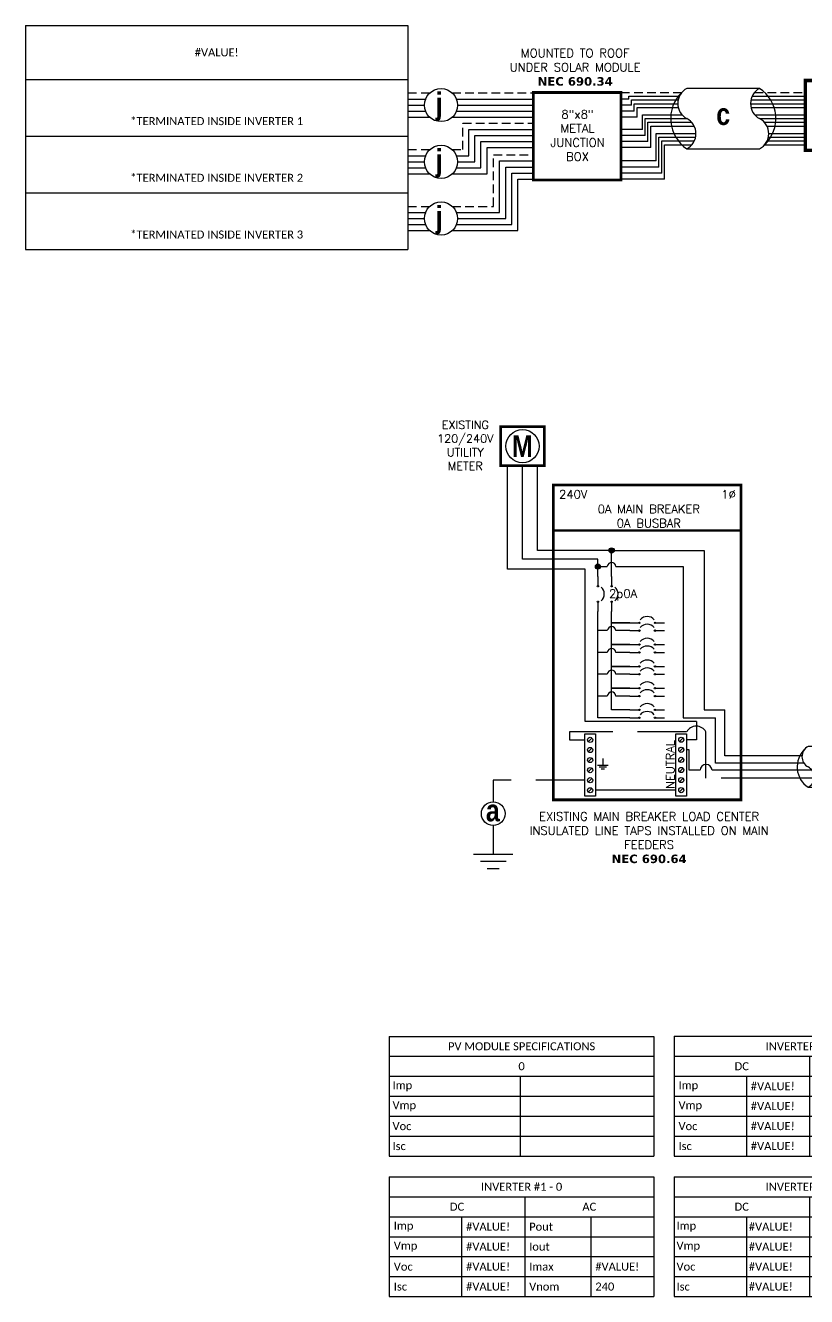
# Model space of a CAD drawing. Header units: feet. Extents: x 8026 to 8796, y 16033 to 16588.
# Drawn here: x 8026 to 8363, y 16033 to 16582 of the extents above; entities that cross this region are included whole.
import ezdxf

# ---------------------------------------------------------------- set-up
doc = ezdxf.new("R2010")
doc.units = ezdxf.units.FT
doc.header["$MEASUREMENT"] = 0
doc.linetypes.add('HIDDEN', pattern=[0.375, 0.25, -0.125])
for name, color, linetype in [('ONE LINE BLOCKS', 7, 'Continuous'), ('TABLES', 7, 'Continuous'), ('TEXT', 7, 'Continuous'), ('Z - TITLEBLOCK TXT', 7, 'Continuous')]:
    doc.layers.add(name, color=color, linetype=linetype)
doc.styles.add('ONE LINE TXT', font='techb___.ttf')
doc.styles.get("Standard").update_dxf_attribs({"font": 'simplex.shx'})

# ---------------------------------------------------------------- blocks, each defined once
blk = doc.blocks.new('*T12')
at = {"layer": 'Z - TITLEBLOCK TXT', "color": 0, "lineweight": -2, "transparency": 16777216}
for p, q in [((0, 0), (165.11, 0)), ((0, 0), (0, -96.74)), ((165.11, 0), (165.11, -96.74)), ((0, -23.32), (165.11, -23.32)), ((0, -47.8), (165.11, -47.8)), ((0, -72.27), (165.11, -72.27)), ((0, -96.74), (165.11, -96.74))]:
    blk.add_line(p, q, dxfattribs=at)
at = {"layer": 'Z - TITLEBLOCK TXT', "color": 0, "linetype": 'Continuous', "transparency": 16777216, "char_height": 3.4544, "width": 156.9097, "attachment_point": 5}
for s, insert in [('{\\fCalibri|b0|i0|c0;#VALUE!', (82.56, -11.66)), ('{\\fCalibri|b0|i0|c0;^J^J*TERMINATED INSIDE INVERTER 1', (82.56, -35.56)), ('{\\fCalibri|b0|i0|c0;^J^J*TERMINATED INSIDE INVERTER 2', (82.56, -60.03)), ('{\\fCalibri|b0|i0|c0;^J^J*TERMINATED INSIDE INVERTER 3', (82.56, -84.5))]:
    blk.add_mtext(s, dxfattribs=dict(at, insert=insert))
blk = doc.blocks.new('*U9')
at = {"color": 7, "linetype": 'Continuous'}
for p, q in [((6.669, 2.433), (2.905, 2.433)), ((2.435, 1.711), (0, 1.711)), ((9.575, 1.711), (6.199, 1.711)), ((2.905, -0.69), (6.669, -0.69))]:
    blk.add_line(p, q, dxfattribs=at)
at = {"color": 10, "linetype": 'Continuous'}
for p, q in [((2.591, 1.149), (0, 1.149)), ((9.575, 1.149), (6.355, 1.149))]:
    blk.add_line(p, q, dxfattribs=at)
at = {"color": 253, "linetype": 'Continuous'}
for p, q in [((3.208, 0.611), (0, 0.611)), ((9.575, 0.611), (6.972, 0.611))]:
    blk.add_line(p, q, dxfattribs=at)
at = {"color": 7, "linetype": 'Continuous'}
for centre, start, end in [((3.942, 0.872), 133.97324, 236.42648), ((5.633, 0.872), 313.97324, 56.42648)]:
    blk.add_arc(centre, 1.874, start, end, dxfattribs=at)
at = {"layer": 'TEXT', "color": 92, "linetype": 'HIDDEN', "ltscale": 15}
for p, q in [((3.373, 0), (0, 0)), ((9.575, 0), (7.137, 0))]:
    blk.add_line(p, q, dxfattribs=at)
at = {"layer": 'Z - TITLEBLOCK TXT', "linetype": 'Continuous'}
for centre, start, end in [((3.315, 1.653), 117.66392, 242.33608), ((7.078, 1.653), 117.66392, 242.33608), ((2.496, 0.091), 297.66392, 62.33608), ((6.26, 0.091), 297.66392, 62.33608)]:
    blk.add_arc(centre, 0.882, start, end, dxfattribs=at)
blk = doc.blocks.new('M_LINE TAPS')
at = {"layer": 'ONE LINE BLOCKS', "linetype": 'Continuous'}
h = blk.add_hatch(color=254, dxfattribs=at)
h.dxf.hatch_style = 1
edge = h.paths.add_edge_path()
edge.add_arc((-12.115, 17.423), 0.197, 0, 360)
h = blk.add_hatch(color=254, dxfattribs=at)
h.dxf.hatch_style = 1
edge = h.paths.add_edge_path()
edge.add_arc((-13.164, 16.191), 0.197, 0, 360)
h = blk.add_hatch(color=1, dxfattribs=at)
h.dxf.hatch_style = 1
edge = h.paths.add_edge_path()
edge.add_arc((-13.164, 14.685), 0.0515, 0, 360)
h = blk.add_hatch(color=1, dxfattribs=at)
h.dxf.hatch_style = 1
edge = h.paths.add_edge_path()
edge.add_arc((-12.115, 14.685), 0.0515, 0, 360)
h = blk.add_hatch(color=1, dxfattribs=at)
h.dxf.hatch_style = 1
edge = h.paths.add_edge_path()
edge.add_arc((-13.164, 13.502), 0.0515, 0, 360)
h = blk.add_hatch(color=1, dxfattribs=at)
h.dxf.hatch_style = 1
edge = h.paths.add_edge_path()
edge.add_arc((-12.115, 13.502), 0.0515, 0, 360)
h = blk.add_hatch(color=1, dxfattribs=at)
h.dxf.hatch_style = 1
edge = h.paths.add_edge_path()
edge.add_arc((-9.991, 11.887), 0.0515, 0, 360)
h = blk.add_hatch(color=1, dxfattribs=at)
h.dxf.hatch_style = 1
edge = h.paths.add_edge_path()
edge.add_arc((-8.808, 11.887), 0.0515, 0, 360)
h = blk.add_hatch(color=1, dxfattribs=at)
h.dxf.hatch_style = 1
edge = h.paths.add_edge_path()
edge.add_arc((-9.991, 11.288), 0.0515, 0, 360)
h = blk.add_hatch(color=1, dxfattribs=at)
h.dxf.hatch_style = 1
edge = h.paths.add_edge_path()
edge.add_arc((-8.808, 11.288), 0.0515, 0, 360)
h = blk.add_hatch(color=1, dxfattribs=at)
h.dxf.hatch_style = 1
edge = h.paths.add_edge_path()
edge.add_arc((-9.991, 10.221), 0.0515, 0, 360)
h = blk.add_hatch(color=1, dxfattribs=at)
h.dxf.hatch_style = 1
edge = h.paths.add_edge_path()
edge.add_arc((-8.808, 10.221), 0.0515, 0, 360)
h = blk.add_hatch(color=1, dxfattribs=at)
h.dxf.hatch_style = 1
edge = h.paths.add_edge_path()
edge.add_arc((-9.991, 9.622), 0.0515, 0, 360)
h = blk.add_hatch(color=1, dxfattribs=at)
h.dxf.hatch_style = 1
edge = h.paths.add_edge_path()
edge.add_arc((-8.808, 9.622), 0.0515, 0, 360)
h = blk.add_hatch(color=1, dxfattribs=at)
h.dxf.hatch_style = 1
edge = h.paths.add_edge_path()
edge.add_arc((-9.991, 8.555), 0.0515, 0, 360)
h = blk.add_hatch(color=1, dxfattribs=at)
h.dxf.hatch_style = 1
edge = h.paths.add_edge_path()
edge.add_arc((-9.991, 7.957), 0.0515, 0, 360)
h = blk.add_hatch(color=1, dxfattribs=at)
h.dxf.hatch_style = 1
edge = h.paths.add_edge_path()
edge.add_arc((-8.808, 8.555), 0.0515, 0, 360)
h = blk.add_hatch(color=1, dxfattribs=at)
h.dxf.hatch_style = 1
edge = h.paths.add_edge_path()
edge.add_arc((-8.808, 7.957), 0.0515, 0, 360)
h = blk.add_hatch(color=1, dxfattribs=at)
h.dxf.hatch_style = 1
edge = h.paths.add_edge_path()
edge.add_arc((-9.991, 6.889), 0.0515, 0, 360)
h = blk.add_hatch(color=1, dxfattribs=at)
h.dxf.hatch_style = 1
edge = h.paths.add_edge_path()
edge.add_arc((-8.808, 6.889), 0.0515, 0, 360)
h = blk.add_hatch(color=1, dxfattribs=at)
h.dxf.hatch_style = 1
edge = h.paths.add_edge_path()
edge.add_arc((-9.991, 6.291), 0.0515, 0, 360)
h = blk.add_hatch(color=1, dxfattribs=at)
h.dxf.hatch_style = 1
edge = h.paths.add_edge_path()
edge.add_arc((-8.808, 6.291), 0.0515, 0, 360)
h = blk.add_hatch(color=1, dxfattribs=at)
h.dxf.hatch_style = 1
edge = h.paths.add_edge_path()
edge.add_arc((-9.991, 5.224), 0.0515, 0, 360)
h = blk.add_hatch(color=1, dxfattribs=at)
h.dxf.hatch_style = 1
edge = h.paths.add_edge_path()
edge.add_arc((-8.808, 5.224), 0.0515, 0, 360)
h = blk.add_hatch(color=1, dxfattribs=at)
h.dxf.hatch_style = 1
edge = h.paths.add_edge_path()
edge.add_arc((-9.991, 4.625), 0.0515, 0, 360)
h = blk.add_hatch(color=1, dxfattribs=at)
h.dxf.hatch_style = 1
edge = h.paths.add_edge_path()
edge.add_arc((-8.808, 4.625), 0.0515, 0, 360)
at = {"color": 155, "true_color": 0x647190}
blk.add_line((-16.567, 22.428), (-2.231, 22.428), dxfattribs=at)
at = {"color": 7, "linetype": 'Continuous'}
for p, q in [((-3.464, 1.711), (-3.464, 5.224)), ((0, 1.711), (-3.464, 1.711))]:
    blk.add_line(p, q, dxfattribs=at)
at = {"color": 10, "linetype": 'Continuous'}
for p, q in [((-4.177, 1.149), (-4.177, 4.625)), ((-3.462, 4.625), (-3.462, 4.625)), ((0, 1.149), (-4.177, 1.149))]:
    blk.add_line(p, q, dxfattribs=at)
at = {"color": 253, "linetype": 'Continuous'}
for p, q in [((-6.184, 2.177), (-6.39, 2.177)), ((-6.184, 0.611), (-6.184, 2.177)), ((-5.36, 0.611), (-6.184, 0.611)), ((0, 0.611), (-4.425, 0.611))]:
    blk.add_line(p, q, dxfattribs=at)
at = {"color": 7, "linetype": 'Continuous'}
blk.add_circle((-21.169, -2.704), 0.906, dxfattribs=at)
at = {"color": 253, "linetype": 'Continuous'}
blk.add_arc((-4.892, 0.584), 0.468, 3.28193, 176.71807, dxfattribs=at)
at = {"layer": 'ONE LINE BLOCKS', "lineweight": 50}
blk.add_line((-16.567, 18.948), (-2.231, 18.948), dxfattribs=at)
at = {"layer": 'ONE LINE BLOCKS', "lineweight": 50, "const_width": 0.21}
for points in [[(-20.599, 23.898), (-20.599, 26.892), (-17.258, 26.892), (-17.258, 23.898)], [(-16.567, -1.647), (-16.567, 22.428), (-2.231, 22.428), (-2.231, -1.647)]]:
    blk.add_lwpolyline(points, close=True, dxfattribs=at)
at = {"layer": 'TEXT', "color": 92, "linetype": 'HIDDEN', "ltscale": 15}
for p, q in [((-6.39, 3.547), (-15.333, 3.547)), ((-15.333, 3.547), (-15.333, 2.935)), ((-15.333, 2.935), (-14.165, 2.935)), ((-4.917, 0), (-4.917, 3.547)), ((0, 0), (-4.917, 0)), ((-14.165, -0.148), (-21.169, -0.148)), ((-21.169, -0.148), (-21.169, -1.798)), ((-21.169, -3.61), (-21.169, -5.799))]:
    blk.add_line(p, q, dxfattribs=at)
at = {"layer": 'TEXT', "color": 92, "linetype": 'Continuous', "ltscale": 15}
blk.add_line((-7.195, -0.918), (-13.361, -0.918), dxfattribs=at)
at = {"layer": 'TEXT', "color": 92, "linetype": 'Continuous', "flags": 128}
for points in [[(-13.205, 1.009), (-12.375, 1.009)], [(-12.79, 1.513), (-12.79, 1.009)], [(-12.519, 0.855), (-13.061, 0.855)], [(-12.663, 0.701), (-12.917, 0.701)]]:
    blk.add_lwpolyline(points, dxfattribs=at)
at = {"layer": 'TEXT', "color": 92, "linetype": 'Continuous', "ltscale": 4, "flags": 128}
for points in [[(-22.671, -5.799), (-19.666, -5.799)], [(-20.187, -6.356), (-22.151, -6.356)], [(-20.708, -6.913), (-21.63, -6.913)]]:
    blk.add_lwpolyline(points, dxfattribs=at)
at = {"layer": 'TEXT', "linetype": 'Continuous'}
blk.add_circle((-18.928, 25.395), 1.267, dxfattribs=at)
at = {"layer": 'TEXT', "color": 92, "linetype": 'Continuous', "ltscale": 0.3}
blk.add_arc((-5.647, 3.164), 0.824, 27.66392, 152.33608, dxfattribs=at)
at = {"layer": 'Z - TITLEBLOCK TXT', "color": 253, "linetype": 'Continuous'}
for p, q in [((-20.077, 15.98), (-20.077, 23.898)), ((-14.134, 15.98), (-20.077, 15.98)), ((-14.134, 4.344), (-14.134, 15.98)), ((-5.63, 4.344), (-14.134, 4.344)), ((-5.63, 4.344), (-5.63, 2.948)), ((-5.63, 2.948), (-6.39, 2.948))]:
    blk.add_line(p, q, dxfattribs=at)
at = {"layer": 'Z - TITLEBLOCK TXT', "color": 10, "linetype": 'Continuous'}
for p, q in [((-18.928, 16.744), (-18.928, 23.898)), ((-13.164, 16.744), (-18.928, 16.744)), ((-13.164, 15.429), (-13.164, 16.744)), ((-12.967, 16.191), (-12.446, 16.191)), ((-11.783, 16.191), (-6.656, 16.191)), ((-6.656, 16.191), (-6.656, 4.625)), ((-13.164, 4.625), (-13.164, 12.759)), ((-12.446, 11.288), (-13.164, 11.288)), ((-10.734, 11.288), (-11.783, 11.288)), ((-12.446, 9.622), (-13.164, 9.622)), ((-10.734, 9.622), (-11.783, 9.622)), ((-12.446, 7.957), (-13.164, 7.957)), ((-10.734, 7.957), (-11.783, 7.957)), ((-12.446, 6.291), (-13.164, 6.291)), ((-10.734, 6.291), (-11.783, 6.291)), ((-10.734, 4.625), (-13.164, 4.625)), ((-6.656, 4.625), (-4.177, 4.625))]:
    blk.add_line(p, q, dxfattribs=at)
at = {"layer": 'Z - TITLEBLOCK TXT', "color": 7, "linetype": 'Continuous'}
for p, q in [((-17.778, 17.423), (-17.778, 23.898)), ((-12.115, 17.423), (-17.778, 17.423)), ((-12.115, 15.429), (-12.115, 17.423)), ((-11.918, 17.423), (-5.044, 17.423)), ((-5.044, 17.423), (-5.044, 5.224)), ((-12.115, 10.221), (-12.115, 12.759)), ((-12.115, 11.887), (-10.734, 11.887)), ((-10.734, 11.887), (-12.115, 11.887)), ((-12.115, 8.555), (-12.115, 10.221)), ((-12.115, 10.221), (-10.734, 10.221)), ((-10.734, 10.221), (-12.115, 10.221)), ((-12.115, 6.889), (-12.115, 8.555)), ((-12.115, 8.555), (-10.734, 8.555)), ((-10.734, 8.555), (-12.115, 8.555)), ((-12.115, 5.224), (-12.115, 6.889)), ((-12.115, 6.889), (-10.734, 6.889)), ((-10.734, 6.889), (-12.115, 6.889)), ((-10.734, 5.224), (-12.115, 5.224)), ((-5.044, 5.224), (-3.464, 5.224))]:
    blk.add_line(p, q, dxfattribs=at)
at = {"layer": 'Z - TITLEBLOCK TXT', "color": 1, "linetype": 'Continuous'}
for p, q in [((-14.165, -1.378), (-14.165, 3.395)), ((-14.165, 3.395), (-13.361, 3.395)), ((-13.361, 3.395), (-13.361, -1.378)), ((-7.195, -1.366), (-7.195, 3.408)), ((-7.195, 3.408), (-6.39, 3.408)), ((-6.39, 3.408), (-6.39, -1.366)), ((-13.361, -1.378), (-14.165, -1.378)), ((-6.39, -1.366), (-7.195, -1.366))]:
    blk.add_line(p, q, dxfattribs=at)
at = {"layer": 'Z - TITLEBLOCK TXT', "color": 4, "linetype": 'Continuous'}
for p, q in [((-13.624, 3.075), (-13.902, 2.796)), ((-6.653, 3.087), (-6.932, 2.809)), ((-13.624, 2.304), (-13.902, 2.025)), ((-6.653, 2.317), (-6.932, 2.038)), ((-13.624, 1.533), (-13.902, 1.255)), ((-6.653, 1.546), (-6.932, 1.267)), ((-13.624, 0.762), (-13.902, 0.484)), ((-6.653, 0.775), (-6.932, 0.497)), ((-6.653, 0.004), (-6.932, -0.274)), ((-13.624, -0.008), (-13.902, -0.287)), ((-13.624, -0.779), (-13.902, -1.058)), ((-6.653, -0.766), (-6.932, -1.045))]:
    blk.add_line(p, q, dxfattribs=at)
at = {"layer": 'Z - TITLEBLOCK TXT', "color": 1, "linetype": 'Continuous', "flags": 128}
for points in [[(-13.164, 15.429), (-13.164, 14.685)], [(-13.164, 15.429), (-13.164, 14.685)], [(-12.115, 15.429), (-12.115, 14.685)], [(-12.115, 15.429), (-12.115, 14.685)], [(-13.164, 13.502), (-13.164, 12.759)], [(-12.115, 13.502), (-12.115, 12.759)], [(-10.734, 11.887), (-9.991, 11.887)], [(-10.734, 11.887), (-9.991, 11.887)], [(-8.808, 11.887), (-8.064, 11.887)], [(-10.734, 11.288), (-9.991, 11.288)], [(-10.734, 11.288), (-9.991, 11.288)], [(-8.808, 11.288), (-8.064, 11.288)], [(-10.734, 10.221), (-9.991, 10.221)], [(-10.734, 10.221), (-9.991, 10.221)], [(-8.808, 10.221), (-8.064, 10.221)], [(-10.734, 9.622), (-9.991, 9.622)], [(-10.734, 9.622), (-9.991, 9.622)], [(-8.808, 9.622), (-8.064, 9.622)], [(-10.734, 8.555), (-9.991, 8.555)], [(-10.734, 8.555), (-9.991, 8.555)], [(-10.734, 7.957), (-9.991, 7.957)], [(-10.734, 7.957), (-9.991, 7.957)], [(-8.808, 8.555), (-8.064, 8.555)], [(-8.808, 7.957), (-8.064, 7.957)], [(-10.734, 6.889), (-9.991, 6.889)], [(-10.734, 6.889), (-9.991, 6.889)], [(-8.808, 6.889), (-8.064, 6.889)], [(-10.734, 6.291), (-9.991, 6.291)], [(-10.734, 6.291), (-9.991, 6.291)], [(-8.808, 6.291), (-8.064, 6.291)], [(-10.734, 5.224), (-9.991, 5.224)], [(-10.734, 5.224), (-9.991, 5.224)], [(-8.808, 5.224), (-8.064, 5.224)], [(-10.734, 4.625), (-9.991, 4.625)], [(-10.734, 4.625), (-9.991, 4.625)], [(-8.808, 4.625), (-8.064, 4.625)]]:
    blk.add_lwpolyline(points, dxfattribs=at)
at = {"layer": 'Z - TITLEBLOCK TXT', "color": 7, "linetype": 'Continuous'}
for centre in [(-12.115, 17.423), (-12.115, 17.423), (-13.164, 16.191)]:
    blk.add_circle(centre, 0.197, dxfattribs=at)
at = {"layer": 'Z - TITLEBLOCK TXT', "color": 1, "linetype": 'Continuous'}
for centre in [(-13.164, 14.685), (-12.115, 14.685), (-13.164, 13.502), (-12.115, 13.502), (-9.991, 11.887), (-8.808, 11.887), (-9.991, 11.288), (-8.808, 11.288), (-9.991, 10.221), (-8.808, 10.221), (-9.991, 9.622), (-8.808, 9.622), (-9.991, 8.555), (-9.991, 7.957), (-8.808, 8.555), (-8.808, 7.957), (-9.991, 6.889), (-8.808, 6.889), (-9.991, 6.291), (-8.808, 6.291), (-9.991, 5.224), (-8.808, 5.224), (-9.991, 4.625), (-8.808, 4.625)]:
    blk.add_circle(centre, 0.0515, dxfattribs=at)
at = {"layer": 'Z - TITLEBLOCK TXT', "color": 4, "linetype": 'Continuous'}
for centre in [(-13.763, 2.935), (-6.792, 2.948), (-13.763, 2.165), (-6.792, 2.177), (-13.763, 1.394), (-6.792, 1.407), (-13.763, 0.623), (-13.763, -0.148), (-6.792, 0.636), (-6.792, -0.135), (-13.763, -0.918), (-6.792, -0.906)]:
    blk.add_circle(centre, 0.197, dxfattribs=at)
at = {"layer": 'Z - TITLEBLOCK TXT', "color": 10, "linetype": 'Continuous'}
for centre in [(-12.115, 16.172), (-12.115, 11.269), (-12.115, 9.603), (-12.115, 7.938), (-12.115, 6.272)]:
    blk.add_arc(centre, 0.332, 3.2937, 176.7063, dxfattribs=at)
at = {"layer": 'Z - TITLEBLOCK TXT', "color": 1, "linetype": 'Continuous'}
for centre, start, end in [((-13.375, 14.094), 310.3392, 49.6608), ((-12.326, 14.094), 310.3392, 49.6608), ((-9.399, 11.675), 40.3392, 139.6608), ((-9.399, 11.077), 40.3392, 139.6608), ((-9.399, 10.01), 40.3392, 139.6608), ((-9.399, 9.411), 40.3392, 139.6608), ((-9.399, 8.344), 40.3392, 139.6608), ((-9.399, 7.745), 40.3392, 139.6608), ((-9.399, 6.678), 40.3392, 139.6608), ((-9.399, 6.079), 40.3392, 139.6608), ((-9.399, 5.012), 40.3392, 139.6608), ((-9.399, 4.413), 40.3392, 139.6608)]:
    blk.add_arc(centre, 0.697, start, end, dxfattribs=at)
at = {"layer": 'TABLES', "color": 1, "linetype": 'Continuous'}
blk.add_text('NEUTRAL', height=0.648, rotation=90, dxfattribs=at).set_placement((-7.311, -0.826))
at = {"layer": 'TEXT', "color": 1, "attachment_point": 5}
for s, width, gutter_width, heights, insert, char_height in [('EXISTING\\P120/240V UTILITY METER', 0.05231, 7.17, [0], (-23.305, 25.455), 0.62775), ('240V', 0.14806, 0.75, [0], (-15.056, 21.71), 0.648), ('1∅', 0.14806, 0.75, [0], (-3.173, 21.71), 0.648), ('0A MAIN BREAKER\\P0A BUSBAR', 11.19903, 0.75, [0], (-9.274, 20.045), 0.648), ('2p0A', 0.14806, 0.75, [0], (-11.242, 14.016), 0.648), ('EXISTING MAIN BREAKER LOAD CENTER INSULATED LINE TAPS INSTALLED ON MAIN FEEDERS\\P{\\fVerdana|b1|i0|c0|p34;NEC 690.64}', 18.4888, 7.17, [5.996], (-9.253, -4.546), 0.648)]:
    blk.add_mtext_dynamic_manual_height_columns(s, width=width, gutter_width=gutter_width, heights=heights, dxfattribs=dict(at, insert=insert, char_height=char_height))
at = {"layer": 'Z - TITLEBLOCK TXT', "color": 253, "linetype": 'Continuous', "style": 'ONE LINE TXT'}
blk.add_text('M', height=1.662, dxfattribs=at).set_placement((-19.736, 24.559))
at = {"layer": 'Z - TITLEBLOCK TXT', "color": 1, "linetype": 'Continuous', "insert": (-21.734, -1.631), "char_height": 1.66239, "attachment_point": 1, "style": 'ONE LINE TXT'}
blk.add_mtext_dynamic_manual_height_columns('{\\W1;\\C256;a}', width=0.13853, gutter_width=2.132, heights=[0], dxfattribs=at)
blk = doc.blocks.new('*U18')
at = {"color": 155, "true_color": 0x647190}
blk.add_blockref('M_LINE TAPS', (0, 0), dxfattribs=at)
blk = doc.blocks.new('*T13')
at = {"layer": 'Z - TITLEBLOCK TXT', "color": 0, "lineweight": -2, "transparency": 16777216}
for p, q in [((0, 0), (114.19, 0)), ((0, 0), (0, -51.7)), ((114.19, 0), (114.19, -51.7)), ((0, -8.62), (114.19, -8.62)), ((58.43, -8.62), (58.43, -51.7)), ((0, -17.23), (114.19, -17.23)), ((31.22, -17.23), (31.22, -51.7)), ((86.98, -17.23), (86.98, -51.7)), ((0, -25.85), (114.19, -25.85)), ((0, -34.47), (114.19, -34.47)), ((0, -43.08), (114.19, -43.08)), ((0, -51.7), (114.19, -51.7))]:
    blk.add_line(p, q, dxfattribs=at)
at = {"layer": 'Z - TITLEBLOCK TXT', "color": 0, "linetype": 'Continuous', "transparency": 16777216, "char_height": 3.4544}
for s, insert, width, attachment_point in [('{\\fCalibri|b0|i0|c0;INVERTER #1 - 0', (57.09, -4.31), 110.3293, 5), ('{\\fCalibri|b0|i0|c0;DC', (29.22, -12.93), 54.5755, 5), ('{\\fCalibri|b0|i0|c0;AC', (86.31, -12.93), 51.8976, 5), ('{\\fCalibri|b0|i0|c0;Imp', (1.93, -21.54), 27.3681, 4), ('{\\fCalibri|b0|i0|c0;#VALUE!', (33.15, -21.54), 23.3513, 4), ('{\\fCalibri|b0|i0|c0;Pout', (60.36, -21.54), 24.6902, 4), ('{\\fCalibri|b0|i0|c0;', (88.91, -21.54), 23.3513, 4), ('{\\fCalibri|b0|i0|c0;Vmp', (1.93, -30.16), 27.3681, 4), ('{\\fCalibri|b0|i0|c0;#VALUE!', (33.15, -30.16), 23.3513, 4), ('{\\fCalibri|b0|i0|c0;Iout', (60.36, -30.16), 24.6902, 4), ('{\\fCalibri|b0|i0|c0;', (88.91, -30.16), 23.3513, 4), ('{\\fCalibri|b0|i0|c0;Voc', (1.93, -38.78), 27.3681, 4), ('{\\fCalibri|b0|i0|c0;#VALUE!', (33.15, -38.78), 23.3513, 4), ('{\\fCalibri|b0|i0|c0;Imax', (60.36, -38.78), 24.6902, 4), ('{\\fCalibri|b0|i0|c0;#VALUE!', (88.91, -38.78), 23.3513, 4), ('{\\fCalibri|b0|i0|c0;Isc', (1.93, -47.39), 27.3681, 4), ('{\\fCalibri|b0|i0|c0;#VALUE!', (33.15, -47.39), 23.3513, 4), ('{\\fCalibri|b0|i0|c0;Vnom', (60.36, -47.39), 24.6902, 4), ('{\\fCalibri|b0|i0|c0;240', (88.91, -47.39), 23.3513, 4)]:
    blk.add_mtext(s, dxfattribs=dict(at, insert=insert, width=width, attachment_point=attachment_point))
blk = doc.blocks.new('*T14')
at = {"layer": 'Z - TITLEBLOCK TXT', "color": 0, "lineweight": -2, "transparency": 16777216}
for p, q in [((0, 0), (114.19, 0)), ((0, 0), (0, -51.7)), ((114.19, 0), (114.19, -51.7)), ((0, -8.62), (114.19, -8.62)), ((58.43, -8.62), (58.43, -51.7)), ((0, -17.23), (114.19, -17.23)), ((31.22, -17.23), (31.22, -51.7)), ((86.98, -17.23), (86.98, -51.7)), ((0, -25.85), (114.19, -25.85)), ((0, -34.47), (114.19, -34.47)), ((0, -43.08), (114.19, -43.08)), ((0, -51.7), (114.19, -51.7))]:
    blk.add_line(p, q, dxfattribs=at)
at = {"layer": 'Z - TITLEBLOCK TXT', "color": 0, "linetype": 'Continuous', "transparency": 16777216, "char_height": 3.4544}
for s, insert, width, attachment_point in [('{\\fCalibri|b0|i0|c0;INVERTER #2 - 0', (57.09, -4.31), 112.0547, 5), ('{\\fCalibri|b0|i0|c0;DC', (29.22, -12.93), 56.3009, 5), ('{\\fCalibri|b0|i0|c0;AC', (86.31, -12.93), 53.623, 5), ('{\\fCalibri|b0|i0|c0;Imp', (1.07, -21.54), 29.0935, 4), ('{\\fCalibri|b0|i0|c0;#VALUE!', (32.29, -21.54), 25.0767, 4), ('{\\fCalibri|b0|i0|c0;Pout', (59.5, -21.54), 26.4156, 4), ('{\\fCalibri|b0|i0|c0;', (88.04, -21.54), 25.0767, 4), ('{\\fCalibri|b0|i0|c0;Vmp', (1.07, -30.16), 29.0935, 4), ('{\\fCalibri|b0|i0|c0;#VALUE!', (32.29, -30.16), 25.0767, 4), ('{\\fCalibri|b0|i0|c0;Iout', (59.5, -30.16), 26.4156, 4), ('{\\fCalibri|b0|i0|c0;', (88.04, -30.16), 25.0767, 4), ('{\\fCalibri|b0|i0|c0;Voc', (1.07, -38.78), 29.0935, 4), ('{\\fCalibri|b0|i0|c0;#VALUE!', (32.29, -38.78), 25.0767, 4), ('{\\fCalibri|b0|i0|c0;Imax', (59.5, -38.78), 26.4156, 4), ('{\\fCalibri|b0|i0|c0;#VALUE!', (88.04, -38.78), 25.0767, 4), ('{\\fCalibri|b0|i0|c0;Isc', (1.07, -47.39), 29.0935, 4), ('{\\fCalibri|b0|i0|c0;#VALUE!', (32.29, -47.39), 25.0767, 4), ('{\\fCalibri|b0|i0|c0;Vnom', (59.5, -47.39), 26.4156, 4), ('{\\fCalibri|b0|i0|c0;240', (88.04, -47.39), 25.0767, 4)]:
    blk.add_mtext(s, dxfattribs=dict(at, insert=insert, width=width, attachment_point=attachment_point))
blk = doc.blocks.new('*T15')
at = {"layer": 'Z - TITLEBLOCK TXT', "color": 0, "lineweight": -2, "transparency": 16777216}
for p, q in [((0, 0), (114.19, 0)), ((0, 0), (0, -51.7)), ((114.19, 0), (114.19, -51.7)), ((0, -8.62), (114.19, -8.62)), ((58.43, -8.62), (58.43, -51.7)), ((0, -17.23), (114.19, -17.23)), ((31.22, -17.23), (31.22, -51.7)), ((86.98, -17.23), (86.98, -51.7)), ((0, -25.85), (114.19, -25.85)), ((0, -34.47), (114.19, -34.47)), ((0, -43.08), (114.19, -43.08)), ((0, -51.7), (114.19, -51.7))]:
    blk.add_line(p, q, dxfattribs=at)
at = {"layer": 'Z - TITLEBLOCK TXT', "color": 0, "linetype": 'Continuous', "transparency": 16777216, "char_height": 3.4544}
for s, insert, width, attachment_point in [('{\\fCalibri|b0|i0|c0;INVERTER #3 - 0', (57.09, -4.31), 110.3293, 5), ('{\\fCalibri|b0|i0|c0;DC', (29.22, -12.93), 54.5755, 5), ('{\\fCalibri|b0|i0|c0;AC', (86.31, -12.93), 51.8976, 5), ('{\\fCalibri|b0|i0|c0;Imp', (1.93, -21.54), 27.3681, 4), ('{\\fCalibri|b0|i0|c0;#VALUE!', (33.15, -21.54), 23.3513, 4), ('{\\fCalibri|b0|i0|c0;Pout', (60.36, -21.54), 24.6902, 4), ('{\\fCalibri|b0|i0|c0;', (88.91, -21.54), 23.3513, 4), ('{\\fCalibri|b0|i0|c0;Vmp', (1.93, -30.16), 27.3681, 4), ('{\\fCalibri|b0|i0|c0;#VALUE!', (33.15, -30.16), 23.3513, 4), ('{\\fCalibri|b0|i0|c0;Iout', (60.36, -30.16), 24.6902, 4), ('{\\fCalibri|b0|i0|c0;', (88.91, -30.16), 23.3513, 4), ('{\\fCalibri|b0|i0|c0;Voc', (1.93, -38.78), 27.3681, 4), ('{\\fCalibri|b0|i0|c0;#VALUE!', (33.15, -38.78), 23.3513, 4), ('{\\fCalibri|b0|i0|c0;Imax', (60.36, -38.78), 24.6902, 4), ('{\\fCalibri|b0|i0|c0;#VALUE!', (88.91, -38.78), 23.3513, 4), ('{\\fCalibri|b0|i0|c0;Isc', (1.93, -47.39), 27.3681, 4), ('{\\fCalibri|b0|i0|c0;#VALUE!', (33.15, -47.39), 23.3513, 4), ('{\\fCalibri|b0|i0|c0;Vnom', (60.36, -47.39), 24.6902, 4), ('{\\fCalibri|b0|i0|c0;240', (88.91, -47.39), 23.3513, 4)]:
    blk.add_mtext(s, dxfattribs=dict(at, insert=insert, width=width, attachment_point=attachment_point))
blk = doc.blocks.new('*T16')
at = {"layer": 'Z - TITLEBLOCK TXT', "color": 0, "lineweight": -2, "transparency": 16777216}
for p, q in [((0, 0), (114.19, 0)), ((0, 0), (0, -51.69)), ((114.19, 0), (114.19, -51.69)), ((0, -8.62), (114.19, -8.62)), ((0, -17.23), (114.19, -17.23)), ((56.41, -17.23), (56.41, -51.69)), ((0, -25.85), (114.19, -25.85)), ((0, -34.46), (114.19, -34.46)), ((0, -43.08), (114.19, -43.08)), ((0, -51.69), (114.19, -51.69))]:
    blk.add_line(p, q, dxfattribs=at)
at = {"layer": 'Z - TITLEBLOCK TXT', "color": 0, "linetype": 'Continuous', "transparency": 16777216, "char_height": 3.4544}
for s, insert, width, attachment_point in [('{\\fCalibri|b0|i0|c0;PV MODULE SPECIFICATIONS', (57.09, -4.31), 111.433, 5), ('{\\fCalibri|b0|i0|c0;0', (57.09, -12.92), 111.433, 5), ('{\\fCalibri|b0|i0|c0;Imp', (1.38, -21.54), 53.6551, 4), ('{\\fCalibri|b0|i0|c0;', (57.78, -21.54), 55.0254, 4), ('{\\fCalibri|b0|i0|c0;Vmp', (1.38, -30.15), 53.6551, 4), ('{\\fCalibri|b0|i0|c0;', (57.78, -30.15), 55.0254, 4), ('{\\fCalibri|b0|i0|c0;Voc', (1.38, -38.77), 53.6551, 4), ('{\\fCalibri|b0|i0|c0;', (57.78, -38.77), 55.0254, 4), ('{\\fCalibri|b0|i0|c0;Isc', (1.38, -47.39), 53.6551, 4), ('{\\fCalibri|b0|i0|c0;', (57.78, -47.39), 55.0254, 4)]:
    blk.add_mtext(s, dxfattribs=dict(at, insert=insert, width=width, attachment_point=attachment_point))

msp = doc.modelspace()

# ---------------------------------------------------------------- linework, layer by layer
at = {"color": 7, "linetype": 'Continuous'}
for p, q in [((8343.2, 16554.83), (8311.79, 16554.83)), ((8191.42, 16550.25), (8199.23, 16550.25)), ((8212.32, 16550.25), (8245.57, 16550.25)), ((8286.71, 16550.25), (8283.35, 16550.25)), ((8286.71, 16551.45), (8308.54, 16551.45)), ((8286.71, 16550.25), (8286.71, 16551.45)), ((8289.09, 16548.23), (8307.84, 16548.23)), ((8289.09, 16545), (8289.09, 16548.23)), ((8339.26, 16548.23), (8362.9, 16548.23)), ((8339.96, 16551.45), (8362.9, 16551.45)), ((8191.42, 16545), (8199.23, 16545)), ((8212.32, 16545), (8245.57, 16545)), ((8289.09, 16545), (8283.35, 16545)), ((8292.64, 16543.41), (8309.71, 16543.41)), ((8292.64, 16537.14), (8292.64, 16543.41)), ((8341.13, 16543.41), (8362.9, 16543.41)), ((8217.67, 16525.78), (8217.67, 16537.14)), ((8217.67, 16537.14), (8245.57, 16537.14)), ((8292.64, 16537.14), (8283.35, 16537.14)), ((8295.01, 16540.2), (8313.84, 16540.2)), ((8295.01, 16531.89), (8295.01, 16540.2)), ((8345.26, 16540.19), (8362.9, 16540.19)), ((8222.91, 16520.53), (8222.91, 16531.89)), ((8222.91, 16531.89), (8245.57, 16531.89)), ((8295.01, 16531.89), (8283.35, 16531.89)), ((8298.57, 16535.37), (8315.73, 16535.36)), ((8298.57, 16523.52), (8298.57, 16535.37)), ((8300.94, 16532.15), (8315.03, 16532.15)), ((8300.94, 16518.28), (8300.94, 16532.15)), ((8346.44, 16532.15), (8362.9, 16532.15)), ((8347.14, 16535.36), (8362.9, 16535.36)), ((8191.42, 16525.78), (8199.23, 16525.78)), ((8212.32, 16525.78), (8217.67, 16525.78)), ((8311.79, 16528.76), (8343.2, 16528.76)), ((8191.42, 16520.53), (8199.23, 16520.53)), ((8212.32, 16520.53), (8222.91, 16520.53)), ((8230.98, 16501.3), (8230.98, 16523.52)), ((8230.98, 16523.52), (8245.57, 16523.52)), ((8298.57, 16523.52), (8283.35, 16523.52)), ((8236.22, 16496.06), (8236.22, 16518.28)), ((8236.22, 16518.28), (8245.57, 16518.28)), ((8300.94, 16518.28), (8283.35, 16518.28)), ((8191.42, 16501.3), (8199.23, 16501.3)), ((8212.32, 16501.3), (8230.98, 16501.3)), ((8191.42, 16496.06), (8199.23, 16496.06)), ((8212.32, 16496.06), (8236.22, 16496.06))]:
    msp.add_line(p, q, dxfattribs=at)
at = {"color": 253, "linetype": 'Continuous'}
for p, q in [((8191.42, 16547.62), (8198.54, 16547.62)), ((8212.82, 16547.62), (8245.57, 16547.62)), ((8287.9, 16547.62), (8283.35, 16547.62)), ((8287.9, 16549.84), (8308, 16549.84)), ((8287.9, 16547.62), (8287.9, 16549.84)), ((8339.42, 16549.84), (8362.9, 16549.84)), ((8191.42, 16542.38), (8200.84, 16542.38)), ((8210.53, 16542.38), (8245.57, 16542.38)), ((8290.27, 16542.38), (8283.35, 16542.38)), ((8290.27, 16546.62), (8308.04, 16546.62)), ((8290.27, 16542.38), (8290.27, 16546.62)), ((8293.83, 16541.8), (8311.77, 16541.8)), ((8293.83, 16534.52), (8293.83, 16541.8)), ((8339.45, 16546.62), (8362.9, 16546.62)), ((8343.19, 16541.8), (8362.9, 16541.8)), ((8296.2, 16538.58), (8314.94, 16538.58)), ((8296.2, 16529.27), (8296.2, 16538.58)), ((8346.36, 16538.58), (8362.9, 16538.58)), ((8220.29, 16523.15), (8220.29, 16534.52)), ((8220.29, 16534.52), (8245.57, 16534.52)), ((8293.83, 16534.52), (8283.35, 16534.52)), ((8299.75, 16533.76), (8315.57, 16533.76)), ((8299.75, 16520.9), (8299.75, 16533.76)), ((8346.98, 16533.76), (8362.9, 16533.75)), ((8225.53, 16517.91), (8225.53, 16529.27)), ((8225.53, 16529.27), (8245.57, 16529.27)), ((8296.2, 16529.27), (8283.35, 16529.27)), ((8302.12, 16530.54), (8313.99, 16530.54)), ((8302.12, 16515.65), (8302.12, 16530.54)), ((8345.41, 16530.54), (8362.9, 16530.54)), ((8191.42, 16523.15), (8198.54, 16523.15)), ((8212.82, 16523.15), (8220.29, 16523.15)), ((8233.6, 16498.68), (8233.6, 16520.9)), ((8233.6, 16520.9), (8245.57, 16520.9)), ((8299.75, 16520.9), (8283.35, 16520.9)), ((8191.42, 16517.91), (8200.84, 16517.91)), ((8210.53, 16517.91), (8225.53, 16517.91)), ((8238.85, 16493.44), (8238.85, 16515.65)), ((8238.85, 16515.65), (8245.57, 16515.65)), ((8302.12, 16515.65), (8283.35, 16515.65)), ((8191.42, 16498.68), (8198.54, 16498.68)), ((8212.82, 16498.68), (8233.6, 16498.68)), ((8191.42, 16493.44), (8200.84, 16493.44)), ((8210.53, 16493.44), (8238.85, 16493.44))]:
    msp.add_line(p, q, dxfattribs=at)
at = {"color": 7, "linetype": 'Continuous'}
for centre in [(8205.68, 16547.62), (8205.68, 16523.15), (8205.68, 16498.68)]:
    msp.add_circle(centre, 7.14, dxfattribs=at)
for centre, start, end in [((8320.44, 16541.8), 133.9732, 236.4265), ((8334.55, 16541.8), 313.9732, 56.4265)]:
    msp.add_arc(centre, 15.64, start, end, dxfattribs=at)
at = {"layer": 'ONE LINE BLOCKS', "lineweight": 50}
for points, const_width in [([(8393, 16528.1), (8362.9, 16528.1), (8362.9, 16558.21), (8393, 16558.21)], 1.53), ([(8283.35, 16515.27), (8245.57, 16515.27), (8245.57, 16553.05), (8283.35, 16553.05)], 1.19)]:
    msp.add_lwpolyline(points, close=True, dxfattribs=dict(at, const_width=const_width))
at = {"layer": 'TEXT', "color": 92, "linetype": 'HIDDEN', "ltscale": 15}
for p, q in [((8191.42, 16552.87), (8200.84, 16552.87)), ((8210.53, 16552.87), (8245.57, 16552.87)), ((8283.35, 16553.05), (8309.57, 16553.05)), ((8340.99, 16553.05), (8362.9, 16553.05)), ((8215.05, 16528.4), (8215.05, 16539.76)), ((8215.05, 16539.76), (8245.57, 16539.76)), ((8191.42, 16528.4), (8200.84, 16528.4)), ((8210.53, 16528.4), (8215.05, 16528.4)), ((8228.36, 16503.93), (8228.36, 16526.14)), ((8228.36, 16526.14), (8245.57, 16526.14)), ((8191.42, 16503.93), (8200.84, 16503.93)), ((8210.53, 16503.93), (8228.36, 16503.93))]:
    msp.add_line(p, q, dxfattribs=at)
at = {"layer": 'Z - TITLEBLOCK TXT', "linetype": 'Continuous'}
for centre, start, end in [((8315.2, 16548.31), 117.6639, 242.3361), ((8346.62, 16548.31), 117.6639, 242.3361), ((8308.37, 16535.28), 297.6639, 62.3361), ((8339.78, 16535.28), 297.6639, 62.3361)]:
    msp.add_arc(centre, 7.36, start, end, dxfattribs=at)

# ---------------------------------------------------------------- block references
for name, p in [('*T12', (8026.31, 16582.01)), ('*T16', (8183.37, 16145.69)), ('*T15', (8306.25, 16145.7)), ('*T13', (8183.37, 16085.07)), ('*T14', (8306.25, 16085.07))]:
    msp.add_blockref(name, p)
at = {"color": 155, "true_color": 0x647190, "xscale": 5.644441731736358, "yscale": 5.644441731736358, "zscale": 5.644441731736358}
for name in ['*U18', '*U9']:
    msp.add_blockref(name, (8347.71, 16257.07), dxfattribs=at)

# ---------------------------------------------------------------- texts
at = {"layer": 'TEXT', "color": 1, "char_height": 3.6576, "attachment_point": 5}
for s, width, insert in [(' \\PMOUNTED TO ROOF \\PUNDER SOLAR MODULE\\P{\\fVerdana|b1|i0|c0|p34;NEC 690.34}', 71.6407, (8263.58, 16566.97)), ('8"x8" METAL JUNCTION BOX ', 0.4767, (8264.6, 16534.53))]:
    msp.add_mtext_dynamic_manual_height_columns(s, width=width, gutter_width=7.17, heights=[0], dxfattribs=dict(at, insert=insert))
at = {"layer": 'Z - TITLEBLOCK TXT', "color": 1, "linetype": 'Continuous', "char_height": 9.3833, "attachment_point": 1, "style": 'ONE LINE TXT'}
for s, insert in [('{\\W1;\\C256;j}', (8203.38, 16553.02)), ('{\\W1;\\C256;c}', (8324.47, 16548.43)), ('{\\W1;\\C256;j}', (8203.38, 16528.54)), ('{\\W1;\\C256;j}', (8203.38, 16504.07))]:
    msp.add_mtext_dynamic_manual_height_columns(s, width=0.1385, gutter_width=2.13, heights=[0], dxfattribs=dict(at, insert=insert))

doc.saveas('drawing.dxf')
